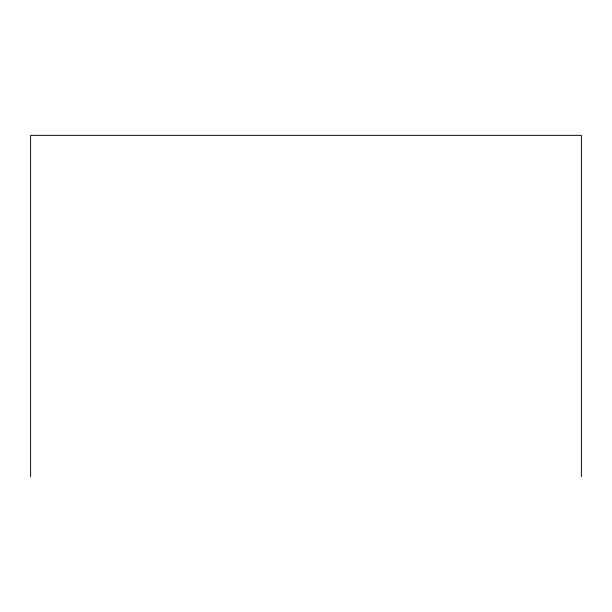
<?xml version="1.0" encoding="UTF-8"?>
<svg xmlns="http://www.w3.org/2000/svg" width="612" height="612" viewBox="0 0 612 612"><rect width="100%" height="100%" fill="white"/><g stroke="black" fill="none" stroke-linecap="round" stroke-linejoin="round"><path stroke-width="0.92" d="M581.4 476.649L581.4 135.351L30.6 135.351L30.6 476.649"/></g></svg>
